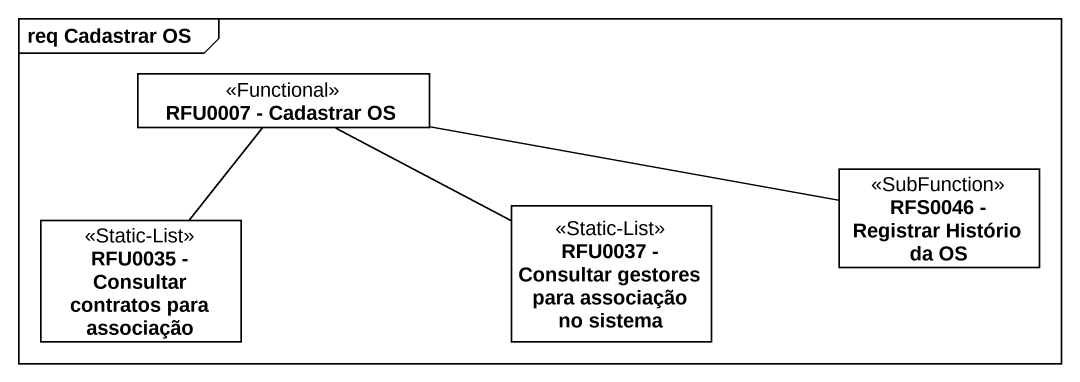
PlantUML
@startuml
mainframe req Cadastrar OS
hide circle
hide empty members
class "RFU0007 - Cadastrar OS" as RFU0007_Cadastrar_OS <<Functional>>
class "RFU0035 - Consultar contratos para associação" as RFU0035_Consultar_contratos <<Static-List>>
class "RFU0037 - Consultar gestores para associação no sistema" as RFU0037_Consultar_gestores <<Static-List>>
class "RFS0046 - Registrar Histório da OS" as RFS0046_Registrar_Histório <<SubFunction>>
RFU0035_Consultar_contratos -up- RFU0007_Cadastrar_OS
RFU0037_Consultar_gestores -left- RFU0007_Cadastrar_OS
RFS0046_Registrar_Histório -left- RFU0007_Cadastrar_OS
@enduml
